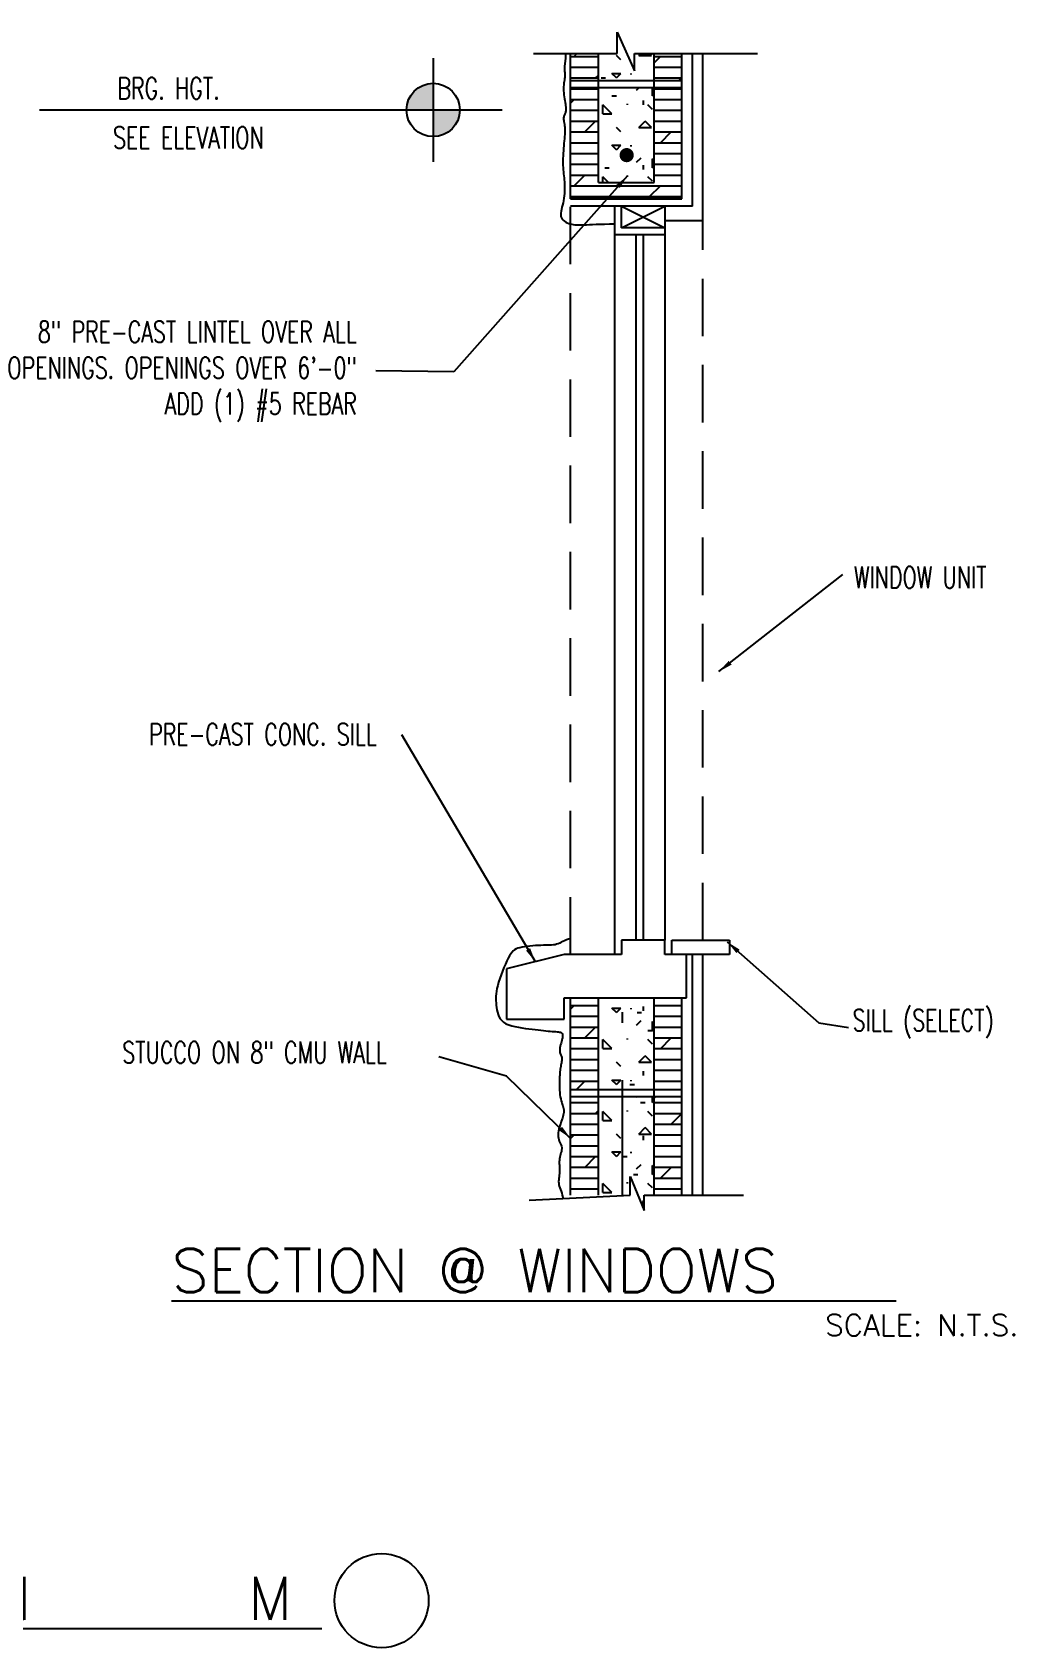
# Model space of a CAD drawing. Header units: inches. Extents: x -25328 to 8149, y -5530 to 4336.
# Drawn here: x 2906.8 to 2975.2, y -3277 to -3164.6 of the extents above; entities that cross this region are included whole.
import ezdxf

# ---------------------------------------------------------------- set-up
doc = ezdxf.new("R2010")
doc.units = ezdxf.units.IN
doc.header["$LTSCALE"] = 16
doc.header["$MEASUREMENT"] = 0
doc.linetypes.add('DASHED', pattern=[0.75, 0.5, -0.25])
doc.linetypes.add('HIDDEN', pattern=[0.375, 0.25, -0.125])
doc.layers.get('0').update_dxf_attribs({"linetype": 'CONTINUOUS'})
for name, color, linetype in [('BLDG', 1, 'CONTINUOUS'), ('BLOCK', 8, 'CONTINUOUS'), ('CONC', 3, 'CONTINUOUS'), ('COURSING', 2, 'CONTINUOUS'), ('DIM', 5, 'CONTINUOUS'), ('DIMS', 5, 'CONTINUOUS'), ('HATCH', 8, 'CONTINUOUS'), ('TEXT', 11, 'CONTINUOUS'), ('WALLS EXT', 6, 'CONTINUOUS'), ('WINDOWS', 1, 'CONTINUOUS')]:
    doc.layers.add(name, color=color, linetype=linetype)
doc.styles.add('PAYTAS RM', font='romans.shx', dxfattribs={"width": 0.7, "height": 4.5})
doc.styles.add('PAYTS NOTES', font='romans.shx', dxfattribs={"width": 0.7, "height": 4.5})
doc.dimstyles.new('DIM- PAYTAS', dxfattribs={"dimscale": 48, "dimtxt": 0.1, "dimasz": 0.0625, "dimexe": 0.125, "dimexo": 0.125, "dimgap": 0.125, "dimtad": 1, "dimdec": 1, "dimzin": 3, "dimdsep": 46, "dimlunit": 4, "dimtxsty": 'PAYTAS RM', "dimblk": 'ARCHTICK', "dimcen": 0.09, "dimdle": 0.125, "dimclrd": 5, "dimclre": 5, "dimclrt": 11, "dimadec": 0, "dimazin": 0, "dimtfac": 1, "dimtdec": 1, "dimtofl": 0, "dimtmove": 2, "dimatfit": 3, "dimfxl": 0, "dimfrac": 2, "dimtolj": 1, "dimtzin": 3, "dimarcsym": 0})
pattern_1 = [(0, (8851.52615, -3835.3091), (0, 0.75), []), (45, (8851.5262, -3835.3091), (-1.5, 1.5), [1.0606602, -2.121323])]
pattern_2 = [(0, (8851.526, -3835.309), (5, 5), [0.625, -4.375]), (90, (8851.526, -3835.309), (-5, 5), [0.625, -4.375]), (135, (8852.151, -3835.309), (-5, 3e-16), [0.8838835, -6.1871845]), (0, (8852.151, -3832.4966), (5, 5), [0.625, -4.375]), (45, (8852.4637, -3832.809), (3e-16, 5), [0.4419415, -6.629126]), (135, (8852.4637, -3832.809), (-5, 3e-16), [0.4419415, -6.629126]), (0, (8854.026, -3831.2466), (5, 5), [0.8838835, -4.1161165]), (45, (8854.026, -3831.2466), (3e-16, 5), [0.625, -6.446068]), (135, (8854.91, -3831.2466), (-5, 3e-16), [0.625, -6.446068]), (90, (8854.9637, -3834.059), (-5, 5), [0.625, -4.375]), (45, (8854.9637, -3834.059), (3e-16, 5), [0.4419415, -6.629126]), (135, (8855.276, -3833.7466), (-5, 3e-16), [0.4419415, -6.629126]), (0, (8852.151, -3834.059), (5, 5), [0.3125, -4.1875]), (0, (8855.901, -3832.809), (5, 5), [0.3125, -4.1875]), (90, (8854.3387, -3832.184), (-5, 5), [0.3125, -4.1875]), (135, (8854.9637, -3834.9966), (-5, 3e-16), [0.4419415, -6.629126]), (135, (8852.776, -3831.559), (-5, 3e-16), [0.4419415, -6.629126]), (45, (8853.87, -3833.6685), (3e-16, 5), [0.4419415, -6.629126]), (90, (8853.245, -3834.684), (-5, 5), [0.078125, -4.921875]), (90, (8853.4793, -3832.5747), (-5, 5), [0.078125, -4.921875]), (90, (8855.823, -3831.7154), (-5, 5), [0.078125, -4.921875]), (90, (8855.901, -3834.3716), (-5, 5), [0.078125, -4.921875])]

# ---------------------------------------------------------------- blocks, each defined once
blk = doc.blocks.new('_ArchTick')
at = {"color": 0, "linetype": 'ByBlock', "const_width": 0.15}
blk.add_lwpolyline([(-0.5, -0.5), (0.5, 0.5)], dxfattribs=at)

msp = doc.modelspace()

# ---------------------------------------------------------------- hatches: boundary and pattern name
at = {"layer": 'DIMS'}
h = msp.add_hatch(color=256, dxfattribs=at)
h.paths.add_polyline_path([(2934.7233872, -3168.17857038, 0.4142135624), (2932.86808496, -3170.03387262), (2934.7233872, -3170.03387262)])
h.paths.add_polyline_path([(2936.57868944, -3170.03387262), (2934.7233872, -3170.03387262), (2934.7233872, -3171.88917486, 0.4142135624)])
at = {"layer": 'HATCH'}
h = msp.add_hatch(dxfattribs=at)
h.set_pattern_fill('CONCRETE', color=256, scale=5, style=0)
h.set_pattern_definition(pattern_2)
h.paths.add_polyline_path([(2950.08967614, -3168.47710239), (2946.21967614, -3168.47710239), (2946.21967614, -3175.07974939), (2950.08967614, -3175.07974939)])
h.paths.add_polyline_path([(2948.42283251, -3173.17365523, -1), (2947.93903414, -3173.17365523, -1)], flags=16)
h.paths.add_polyline_path([(2947.53106264, -3164.63315433), (2947.53106264, -3166.11816516), (2946.21967614, -3166.11816516), (2946.21967614, -3167.99335239), (2950.08967614, -3167.99335239), (2950.08967614, -3166.11816516), (2948.7359015, -3166.11816516), (2948.7359015, -3167.32220609)])
h = msp.add_hatch(dxfattribs=at)
h.set_pattern_fill('DOLMIT', color=256, scale=3, style=0)
h.set_pattern_definition(pattern_1)
h.paths.add_polyline_path([(2946.21967614, -3168.47710239), (2944.28467614, -3168.47710239), (2944.28467614, -3176.22351403), (2952.02467614, -3176.22351403), (2952.02467614, -3168.47710239), (2950.08967614, -3168.47710239), (2950.08967614, -3175.07974939), (2946.21967614, -3175.07974939)])
h.paths.add_polyline_path([(2946.21967614, -3166.11816516), (2944.28467614, -3166.11816516), (2944.28467614, -3167.99335239), (2946.21967614, -3167.99335239)])
h.paths.add_polyline_path([(2952.02467614, -3166.11816516), (2950.08967614, -3166.11816516), (2950.08967614, -3167.99335239), (2952.02467614, -3167.99335239)])
h = msp.add_hatch(dxfattribs=at)
h.set_pattern_fill('DOLMIT', color=256, scale=3, style=0)
h.set_pattern_definition(pattern_1)
h.paths.add_polyline_path([(2952.02467614, -3231.76631279), (2950.08967614, -3231.76631279), (2950.08967614, -3238.14351403), (2952.02467614, -3238.14351403)])
h.paths.add_polyline_path([(2952.02467614, -3238.62726403), (2950.08967614, -3238.62726403), (2950.08967614, -3245.50103857), (2952.02467614, -3245.50103857)])
h.paths.add_polyline_path([(2946.21967614, -3238.62726403), (2944.28467614, -3238.62726403), (2944.28467614, -3245.50103857), (2946.21967614, -3245.50103857)])
h.paths.add_polyline_path([(2946.21967614, -3231.76631279), (2944.28467614, -3231.76631279), (2944.28467614, -3238.14351403), (2946.21967614, -3238.14351403)])
h = msp.add_hatch(dxfattribs=at)
h.set_pattern_fill('CONCRETE', color=256, scale=5, style=0)
h.set_pattern_definition(pattern_2)
h.paths.add_polyline_path([(2950.08967614, -3231.76631279), (2946.21967614, -3231.76631279), (2946.21967614, -3238.14351403), (2950.08967614, -3238.14351403)])
h.paths.add_polyline_path([(2950.08967614, -3238.62726403), (2947.90114254, -3238.62726403), (2947.90114254, -3245.50103857), (2948.42567886, -3245.50103857), (2948.42567886, -3244.20417723), (2949.3953233, -3246.56756634), (2949.3953233, -3245.50103857), (2950.08967614, -3245.50103857)])
h.paths.add_polyline_path([(2947.90114254, -3238.62726403), (2946.21967614, -3238.62726403), (2946.21967614, -3245.50103857), (2947.90114254, -3245.50103857)])

# ---------------------------------------------------------------- linework, layer by layer
at = {"layer": 'BLDG', "color": 3, "linetype": 'DASHED'}
msp.add_line((2947.90114254, -3245.50103857), (2947.90114254, -3232.77489997), dxfattribs=at)
at = {"layer": 'BLOCK', "linetype": 'Continuous'}
for p, q in [((2947.53106264, -3164.63315433), (2948.7359015, -3167.32220609)), ((2947.53106264, -3166.11816516), (2947.53106264, -3164.63315433)), ((2941.70760064, -3166.11816516), (2947.53106264, -3166.11816516)), ((2948.7359015, -3166.11816516), (2957.29039092, -3166.11816516)), ((2948.7359015, -3167.32220609), (2948.7359015, -3166.11816516)), ((2952.75030114, -3176.72351403), (2952.75030114, -3166.11816516)), ((2952.75030114, -3176.72351403), (2944.28467614, -3176.72351403))]:
    msp.add_line(p, q, dxfattribs=at)
at = {"layer": 'CONC', "const_width": 0.4995}
msp.add_lwpolyline([(2947.93903414, -3173.17365523, 1), (2948.42283251, -3173.17365523, 1)], format="xyb", close=True, dxfattribs=at)
at = {"layer": 'COURSING'}
for p, q in [((2944.28467614, -3176.22351403), (2952.02467614, -3176.22351403)), ((2944.28467614, -3176.70726403), (2952.02467614, -3176.70726403)), ((2944.28467614, -3238.62726403), (2952.02467614, -3238.62726403))]:
    msp.add_line(p, q, dxfattribs=at)
at = {"layer": 'DIM'}
for p, q in [((2950.83279585, -3178.72351403), (2947.33279585, -3178.72351403)), ((2948.42567886, -3244.20417723), (2949.3953233, -3246.56756634)), ((2948.42567886, -3245.50103857), (2948.42567886, -3244.20417723)), ((2941.401956, -3245.84047954), (2948.42567886, -3245.50103857)), ((2949.3953233, -3245.50103857), (2956.31667715, -3245.50103857)), ((2949.3953233, -3246.56756634), (2949.3953233, -3245.50103857))]:
    msp.add_line(p, q, dxfattribs=at)
at = {"layer": 'DIMS'}
for p, q in [((2934.7233872, -3166.43760617), (2934.7233872, -3173.63013908)), ((2907.3439863, -3170.03387262), (2939.51840915, -3170.03387262))]:
    msp.add_line(p, q, dxfattribs=at)
msp.add_circle((2934.7233872, -3170.03387262), 1.85530224, dxfattribs=at)
at = {"layer": 'HATCH', "color": 8}
for points in [[(2943.92105248, -3166.11816516), (2943.92140165, -3166.19653561), (2943.92183418, -3166.29523764), (2943.92096925, -3166.39458795), (2943.91750941, -3166.49361411), (2943.91056265, -3166.5913977), (2943.9008588, -3166.68723642), (2943.88953313, -3166.78048198), (2943.8777209, -3166.87048609), (2943.8665574, -3166.95660047), (2943.8571779, -3167.03817683), (2943.85071766, -3167.11456689), (2943.84831197, -3167.18512236), (2943.8506636, -3167.24962714), (2943.85674541, -3167.30959391), (2943.86509777, -3167.36696753), (2943.87426103, -3167.42369286), (2943.88277556, -3167.48171477), (2943.88918172, -3167.54297812), (2943.89201988, -3167.60942778), (2943.8898304, -3167.68300861), (2943.88169425, -3167.76526028), (2943.86885482, -3167.85610178), (2943.85309613, -3167.95504687), (2943.83620216, -3168.06160936), (2943.81995692, -3168.17530302), (2943.80614442, -3168.29564165), (2943.79654865, -3168.42213903), (2943.79295361, -3168.55430894), (2943.79660271, -3168.69139505), (2943.8065769, -3168.83156054), (2943.82141656, -3168.97269847), (2943.83966204, -3169.1127019), (2943.8598537, -3169.24946388), (2943.88053191, -3169.38087748), (2943.90023702, -3169.50483575), (2943.91750941, -3169.61923175), (2943.9311327, -3169.72249879), (2943.94086362, -3169.81523113), (2943.94670217, -3169.89856327), (2943.94864836, -3169.97362973), (2943.94670217, -3170.04156501), (2943.94086362, -3170.10350363), (2943.9311327, -3170.16058008), (2943.91750941, -3170.21392888), (2943.90023702, -3170.26465753), (2943.88053191, -3170.31376546), (2943.8598537, -3170.36222511), (2943.83966204, -3170.41100891), (2943.82141656, -3170.46108928), (2943.8065769, -3170.51343866), (2943.79660271, -3170.56902948), (2943.79295361, -3170.62883417), (2943.79654865, -3170.69374412), (2943.80614442, -3170.76432659), (2943.81995692, -3170.8410678), (2943.83620216, -3170.92445397), (2943.85309613, -3171.01497131), (2943.86885482, -3171.11310604), (2943.88169425, -3171.21934439), (2943.8898304, -3171.33417258), (2943.89193879, -3171.45788774), (2943.88853299, -3171.59003066), (2943.8805861, -3171.72995305), (2943.8690712, -3171.87700662), (2943.85496139, -3172.03054309), (2943.83922976, -3172.18991417), (2943.82284939, -3172.35447155), (2943.80679337, -3172.52356696), (2943.79192668, -3172.69641704), (2943.7786818, -3172.8716982), (2943.7673831, -3173.04795179), (2943.75835494, -3173.22371917), (2943.75192168, -3173.39754166), (2943.7484077, -3173.56796064), (2943.74813736, -3173.73351744), (2943.75143502, -3173.89275342), (2943.75843583, -3174.04475016), (2943.76851811, -3174.19075022), (2943.78087093, -3174.3325364), (2943.79468339, -3174.4718915), (2943.80914459, -3174.6105983), (2943.82344361, -3174.75043962), (2943.83676953, -3174.89319824), (2943.84831147, -3175.04065696), (2943.85728552, -3175.19408535), (2943.86301594, -3175.35270006), (2943.864854, -3175.51520451), (2943.86215097, -3175.68030212), (2943.85425813, -3175.84669632), (2943.84052674, -3176.01309052), (2943.82030809, -3176.17818814), (2943.79295345, -3176.34069262), (2943.7585439, -3176.49938839), (2943.72007981, -3176.65338407), (2943.68129135, -3176.8018693), (2943.64590872, -3176.94403372), (2943.61766208, -3177.07906695), (2943.60028163, -3177.20615865), (2943.59749753, -3177.32449845), (2943.61303997, -3177.43327599), (2943.64950385, -3177.53187), (2943.704943, -3177.62041553), (2943.77627596, -3177.69923672), (2943.86042127, -3177.76865772), (2943.95429748, -3177.82900268), (2944.05482313, -3177.88059573), (2944.15891677, -3177.92376102), (2944.26349694, -3177.95882268), (2944.36641474, -3177.98617241), (2944.46925143, -3178.00647198), (2944.57452083, -3178.02045072), (2944.68473676, -3178.02883798), (2944.80241304, -3178.03236305), (2944.93006349, -3178.03175529), (2945.07020192, -3178.027744), (2945.22534215, -3178.02105853), (2945.39810612, -3178.01242818), (2945.59154825, -3178.0025823), (2945.80883108, -3177.99225019), (2946.05311715, -3177.9821612), (2946.32756901, -3177.97304464), (2946.63534919, -3177.96562984), (2946.97962023, -3177.96064612), (2947.36354467, -3177.9588228)], [(2944.28467614, -3227.66361818), (2944.12985267, -3227.70187963), (2943.98978338, -3227.74853125), (2943.86180446, -3227.80080004), (2943.74325214, -3227.85591297), (2943.63146262, -3227.91109704), (2943.52377211, -3227.96357922), (2943.41751684, -3228.01058651), (2943.31003301, -3228.04934589), (2943.19891159, -3228.07785715), (2943.08276255, -3228.09721131), (2942.96045061, -3228.10927222), (2942.8308405, -3228.11590369), (2942.69279694, -3228.11896957), (2942.54518465, -3228.12033368), (2942.38686837, -3228.12185987), (2942.21671281, -3228.12541195), (2942.0344747, -3228.13254313), (2941.84347876, -3228.14356403), (2941.64794172, -3228.15847468), (2941.45208032, -3228.17727505), (2941.26011126, -3228.19996516), (2941.07625128, -3228.226545), (2940.90471711, -3228.25701457), (2940.74972547, -3228.29137387), (2940.61419701, -3228.33021304), (2940.4958681, -3228.3764827), (2940.39117901, -3228.43372363), (2940.29657003, -3228.50547659), (2940.20848146, -3228.59528235), (2940.12335356, -3228.70668168), (2940.03762663, -3228.84321533), (2939.94774096, -3229.00842409), (2939.85123198, -3229.20413369), (2939.75001579, -3229.42530977), (2939.64710362, -3229.66520296), (2939.54550672, -3229.91706388), (2939.44823633, -3230.17414314), (2939.35830371, -3230.42969138), (2939.27872009, -3230.6769592), (2939.21249672, -3230.90919723), (2939.16184801, -3231.12135179), (2939.12580104, -3231.31515198), (2939.10258606, -3231.49402257), (2939.09043332, -3231.66138837), (2939.08757308, -3231.82067416), (2939.09223558, -3231.97530474), (2939.10265107, -3232.12870489), (2939.1170498, -3232.2842994), (2939.13456082, -3232.44444435), (2939.15790835, -3232.60722088), (2939.19071542, -3232.76964142), (2939.23660506, -3232.9287184), (2939.29920028, -3233.08146424), (2939.38212411, -3233.22489137), (2939.48899957, -3233.35601222), (2939.62344968, -3233.47183921), (2939.78762275, -3233.57023512), (2939.97776811, -3233.65246414), (2940.18866039, -3233.72064078), (2940.41507421, -3233.77687957), (2940.65178419, -3233.82329505), (2940.89356495, -3233.86200173), (2941.13519112, -3233.89511416), (2941.3714373, -3233.92474686), (2941.59792003, -3233.95263012), (2941.81362344, -3233.97895732), (2942.01837357, -3234.00353758), (2942.21199646, -3234.02618005), (2942.39431817, -3234.04669387), (2942.56516471, -3234.06488817), (2942.72436215, -3234.08057209), (2942.87173651, -3234.09355476), (2943.00714951, -3234.10387245), (2943.13060546, -3234.1124699), (2943.24214437, -3234.120519), (2943.34180622, -3234.12919161), (2943.42963102, -3234.13965961), (2943.50565875, -3234.15309488), (2943.5699294, -3234.17066929), (2943.62248297, -3234.1935547), (2943.66348794, -3234.22278172), (2943.69362672, -3234.25881577), (2943.71371024, -3234.30198101), (2943.72454939, -3234.35260156), (2943.72695509, -3234.41100159), (2943.72173825, -3234.47750523), (2943.70970978, -3234.55243664), (2943.69168058, -3234.63611995), (2943.66865078, -3234.72842011), (2943.64237734, -3234.82736524), (2943.61480646, -3234.93052426), (2943.58788429, -3235.03546607), (2943.56355704, -3235.13975959), (2943.54377087, -3235.24097374), (2943.53047197, -3235.33667742), (2943.52560652, -3235.42443956), (2943.53041791, -3235.5025584), (2943.54333839, -3235.57224947), (2943.5620974, -3235.63545765), (2943.58442442, -3235.69412781), (2943.60804888, -3235.75020481), (2943.63070026, -3235.80563352), (2943.650108, -3235.86235882), (2943.66400157, -3235.92232557), (2943.67067805, -3235.98707346), (2943.67070508, -3236.05652145), (2943.66521793, -3236.13018333), (2943.65535187, -3236.20757287), (2943.64224217, -3236.28820385), (2943.62702411, -3236.37159005), (2943.61083295, -3236.45724526), (2943.59480396, -3236.54468326), (2943.57988321, -3236.63371496), (2943.56625991, -3236.7253398), (2943.55393405, -3236.82085437), (2943.54290565, -3236.92155525), (2943.5331747, -3237.02873901), (2943.52474121, -3237.14370224), (2943.51760518, -3237.26774152), (2943.5117666, -3237.40215343), (2943.50733361, -3237.54755925), (2943.5048468, -3237.70187905), (2943.50495491, -3237.8623576), (2943.50830666, -3238.02623967), (2943.51555078, -3238.19077003), (2943.52733599, -3238.35319347), (2943.54431103, -3238.51075474), (2943.56712462, -3238.66069861), (2943.59596596, -3238.80089115), (2943.62918622, -3238.93168349), (2943.66467702, -3239.05404808), (2943.70033001, -3239.16895735), (2943.73403681, -3239.27738372), (2943.76368906, -3239.38029963), (2943.78717839, -3239.47867751), (2943.80239645, -3239.57348979), (2943.80774844, -3239.66578994), (2943.80369388, -3239.75695558), (2943.79120586, -3239.84844535), (2943.77125748, -3239.94171792), (2943.74482183, -3240.03823193), (2943.71287201, -3240.13944604), (2943.67638111, -3240.2468189), (2943.63632223, -3240.36180916), (2943.59388469, -3240.48525419), (2943.5511228, -3240.61550627), (2943.5103071, -3240.75029638), (2943.47370813, -3240.8873555), (2943.44359642, -3241.02441463), (2943.42224253, -3241.15920476), (2943.41191698, -3241.28945686), (2943.41489032, -3241.41290194), (2943.43240593, -3241.52786523), (2943.46159862, -3241.63504906), (2943.49857602, -3241.73575), (2943.53944578, -3241.83126463), (2943.58031553, -3241.92288952), (2943.61729293, -3242.01192124), (2943.64648562, -3242.09965638), (2943.66400124, -3242.18739151), (2943.66710972, -3242.27626113), (2943.65773024, -3242.36675147), (2943.63894422, -3242.45918667), (2943.61383312, -3242.55389087), (2943.5854784, -3242.65118824), (2943.55696149, -3242.7514029), (2943.53136385, -3242.85485901), (2943.51176693, -3242.96188072), (2943.50041424, -3243.07260309), (2943.49619754, -3243.18640484), (2943.49717064, -3243.30247561), (2943.50138737, -3243.42000503), (2943.50690154, -3243.53818275), (2943.51176698, -3243.6561984), (2943.51403751, -3243.77324163), (2943.51176693, -3243.88850206), (2943.50373891, -3244.00138543), (2943.49165633, -3244.11216186), (2943.47795193, -3244.22131756), (2943.46505845, -3244.32933876), (2943.4554086, -3244.43671166), (2943.45143512, -3244.54392248), (2943.45557073, -3244.65145744), (2943.47024817, -3244.75980275), (2943.49692706, -3244.86968773), (2943.53317469, -3244.98281415), (2943.57558524, -3245.10112688), (2943.62075288, -3245.22657078), (2943.66527179, -3245.36109072), (2943.70573617, -3245.50663157), (2943.73874018, -3245.6651382), (2943.74665834, -3245.72716527)]]:
    msp.add_lwpolyline(points, dxfattribs=at)
at = {"layer": 'TEXT', "color": 3}
msp.add_circle((2931.13452069, -3273.69157435), 3.27186207, dxfattribs=at)
at = {"layer": 'WALLS EXT', "color": 6}
for p, q in [((2944.28467614, -3176.22351403), (2944.28467614, -3166.11816516)), ((2946.21967614, -3175.07974939), (2946.21967614, -3166.11816516)), ((2950.08967614, -3175.07974939), (2950.08967614, -3166.11816516)), ((2952.02467614, -3176.22351403), (2952.02467614, -3166.11816516)), ((2946.21967614, -3175.07974939), (2950.08967614, -3175.07974939)), ((2952.02467614, -3176.22351403), (2944.28467614, -3176.22351403)), ((2947.83279585, -3178.22351403), (2947.83279585, -3176.72351403)), ((2950.83279585, -3176.72351403), (2950.83279585, -3178.22351403)), ((2950.83279585, -3178.22351403), (2947.83279585, -3178.22351403)), ((2944.28467614, -3245.50103857), (2944.28467614, -3231.76631279)), ((2946.21967614, -3245.50103857), (2946.21967614, -3231.76631279)), ((2950.08967614, -3245.50103857), (2950.08967614, -3231.76631279)), ((2952.02467614, -3245.50103857), (2952.02467614, -3231.76631279))]:
    msp.add_line(p, q, dxfattribs=at)
at = {"layer": 'WALLS EXT', "color": 5}
for p, q in [((2953.47592614, -3177.72351403), (2953.47592614, -3166.11816516)), ((2950.83279585, -3177.72351403), (2953.47592614, -3177.72351403)), ((2953.47592614, -3245.50103857), (2953.47592614, -3228.76631279))]:
    msp.add_line(p, q, dxfattribs=at)
at = {"layer": 'WALLS EXT', "color": 1}
for p, q in [((2944.28467614, -3167.99335239), (2952.02467614, -3167.99335239)), ((2944.28467614, -3167.99335239), (2952.02467614, -3167.99335239)), ((2944.28467614, -3168.47710239), (2952.02467614, -3168.47710239)), ((2947.83279585, -3178.22351403), (2950.83279585, -3176.72351403)), ((2947.83279585, -3176.72351403), (2950.83279585, -3178.22351403)), ((2947.83279585, -3227.76631279), (2947.83279585, -3228.76631279)), ((2950.83279585, -3227.76631279), (2947.83279585, -3227.76631279)), ((2950.83279585, -3228.76631279), (2950.83279585, -3227.76631279)), ((2951.33279585, -3227.76631279), (2955.33279585, -3227.76631279)), ((2951.33279585, -3228.76631279), (2951.33279585, -3227.76631279)), ((2955.33279585, -3227.76631279), (2955.33279585, -3228.76631279)), ((2943.83279585, -3228.76631279), (2939.83279585, -3229.76631279)), ((2947.83279585, -3228.76631279), (2943.83279585, -3228.76631279)), ((2952.33279585, -3228.76631279), (2950.83279585, -3228.76631279)), ((2955.33279585, -3228.76631279), (2951.33279585, -3228.76631279)), ((2952.33279585, -3231.76631279), (2952.33279585, -3228.76631279)), ((2939.83279585, -3229.76631279), (2939.83279585, -3233.26631279)), ((2943.83279585, -3231.76631279), (2952.33279585, -3231.76631279)), ((2943.83279585, -3233.26631279), (2943.83279585, -3231.76631279)), ((2939.83279585, -3233.26631279), (2943.83279585, -3233.26631279)), ((2944.28467614, -3238.14351403), (2952.02467614, -3238.14351403)), ((2944.28467614, -3238.14351403), (2952.02467614, -3238.14351403)), ((2944.28467614, -3238.62726403), (2952.02467614, -3238.62726403))]:
    msp.add_line(p, q, dxfattribs=at)
at = {"layer": 'WALLS EXT', "color": 8, "linetype": 'HIDDEN'}
for p, q in [((2944.28467614, -3228.76631279), (2944.28467614, -3176.22351403)), ((2953.47592614, -3227.76631279), (2953.47592614, -3177.72351403))]:
    msp.add_line(p, q, dxfattribs=at)
at = {"layer": 'WALLS EXT', "color": 8}
msp.add_line((2952.75030114, -3245.50103857), (2952.75030114, -3228.76631279), dxfattribs=at)
at = {"layer": 'WINDOWS', "color": 1}
for p, q in [((2947.33279585, -3176.72351403), (2947.33279585, -3228.76631279)), ((2948.83279585, -3227.76631279), (2948.83279585, -3178.72351403)), ((2949.33279585, -3178.72351403), (2949.33279585, -3227.76631279)), ((2950.83279585, -3178.22351403), (2950.83279585, -3227.76631279))]:
    msp.add_line(p, q, dxfattribs=at)

# ---------------------------------------------------------------- texts
at = {"layer": 'TEXT', "color": 3, "style": 'PAYTS NOTES'}
for s, p in [('%%USECTION @ WINDOWS    ', (2916.5349669, -3252.2391685)), ('%%UTYPICAL ONE STORY WALL SECTION    M ', (2836.45333644, -3275.03712374))]:
    msp.add_text(s, height=3, dxfattribs=at).set_placement(p)
at = {"layer": 'TEXT', "style": 'PAYTS NOTES'}
msp.add_text('SCALE: N.T.S.', height=1.5, dxfattribs=at).set_placement((2961.99068254, -3255.28461512))
at = {"layer": 'TEXT', "char_height": 1.5, "width": 27.2187282806, "style": 'PAYTS NOTES'}
for s, insert, attachment_point in [('BRG. HGT.', (2912.76031538, -3167.77283729), 1), ('SEE ELEVATION', (2912.45879497, -3171.20786633), 1), ('8" PRE-CAST LINTEL OVER ALL OPENINGS. OPENINGS OVER 6\'-0" ADD (1) #5 REBAR', (2929.40980791, -3184.71284248), 3), ('WINDOW UNIT', (2963.98891919, -3201.78633747), 1), ('PRE-CAST CONC. SILL', (2930.80323827, -3212.70246029), 3), ('SILL (SELECT)', (2963.89435928, -3232.58181602), 1), ('STUCCO ON 8" CMU WALL', (2931.50451081, -3234.82008522), 3)]:
    msp.add_mtext(s, dxfattribs=dict(at, insert=insert, attachment_point=attachment_point))

# ---------------------------------------------------------------- leaders
at = {"layer": 'DIMS'}
for points in [[(2948.24490331, -3174.6059848), (2936.15764467, -3188.2538091), (2930.74388164, -3188.17227605)], [(2954.59222616, -3209.09138088), (2963.21287041, -3202.33136031)], [(2941.83279585, -3229.26631279), (2932.5409081, -3213.47712947)], [(2955.1824169, -3227.88269612), (2961.55405042, -3233.5229486), (2963.60318156, -3233.84155241)], [(2944.28467614, -3241.55059789), (2939.830369, -3237.22412075), (2935.10674984, -3235.88192761)]]:
    msp.add_leader(points, dimstyle='DIM- PAYTAS', override={"dimscale": 16, "dimtad": 0}, dxfattribs=at)

doc.saveas('drawing.dxf')
